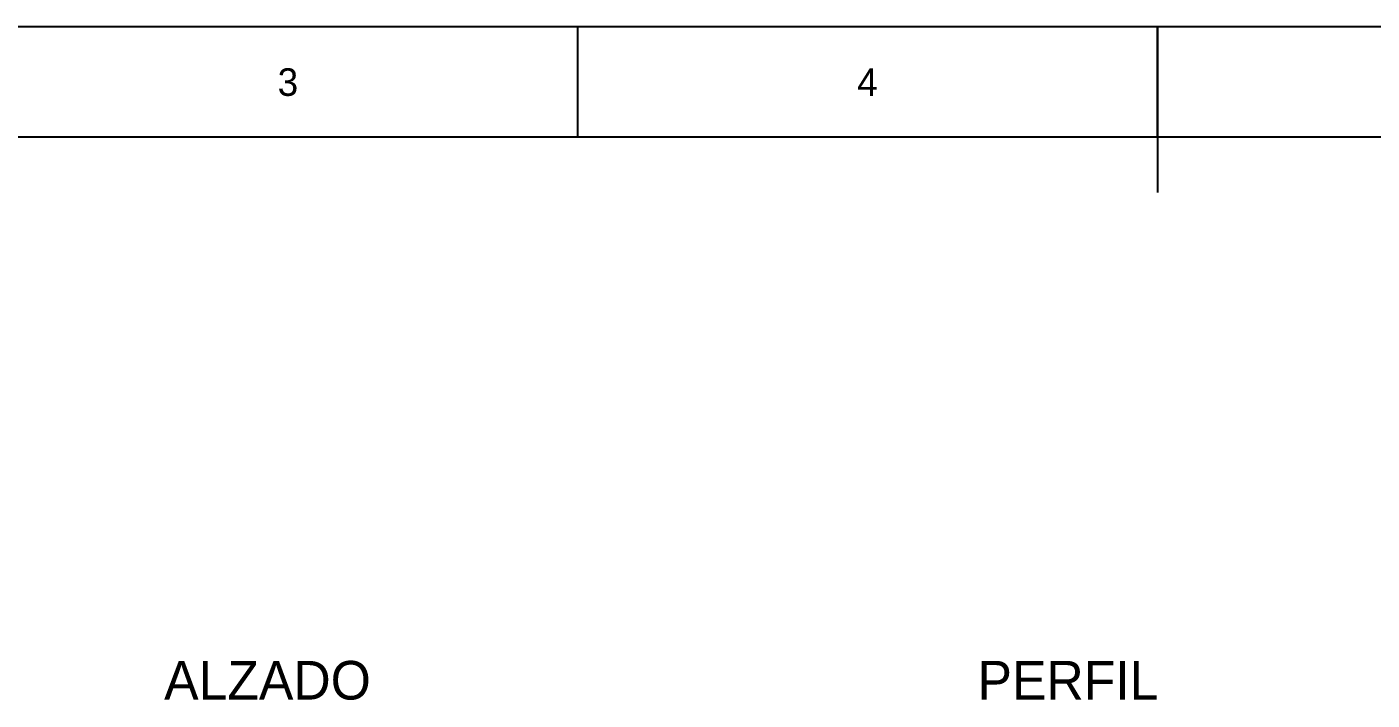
# Model space of a CAD drawing. Extents: x 0 to 420, y 0 to 297.
# Drawn here: x 107.6 to 229.5, y 236 to 297 of the extents above; entities that cross this region are included whole.
import ezdxf
from ezdxf.enums import TextEntityAlignment as Align

# ---------------------------------------------------------------- set-up
doc = ezdxf.new("R2010")
doc.units = 0
for name, color, linetype in [('FINA', 7, 'CONTINUOUS'), ('NORMA', 7, 'CONTINUOUS'), ('TEXTO', 7, 'CONTINUOUS')]:
    doc.layers.add(name, color=color, linetype=linetype)

msp = doc.modelspace()

# ---------------------------------------------------------------- linework, layer by layer
at = {"layer": 'FINA'}
for p, q in [((420, 297), (0, 297)), ((157.5, 287), (157.5, 297)), ((210, 287), (210, 297))]:
    msp.add_line(p, q, dxfattribs=at)
at = {"layer": 'NORMA'}
for p, q in [((210, 297), (210, 282)), ((410, 287), (20, 287))]:
    msp.add_line(p, q, dxfattribs=at)

# ---------------------------------------------------------------- texts
at = {"layer": 'TEXTO'}
for s, height, p in [('3', 2.5, (131.25, 292)), ('4', 2.5, (183.75, 292)), ('ALZADO', 3.5, (129.4024, 237.8004)), ('PERFIL', 3.5, (201.9024, 237.8004))]:
    msp.add_text(s, height=height, dxfattribs=at).set_placement(p, align=Align.MIDDLE_CENTER)

doc.saveas('drawing.dxf')
